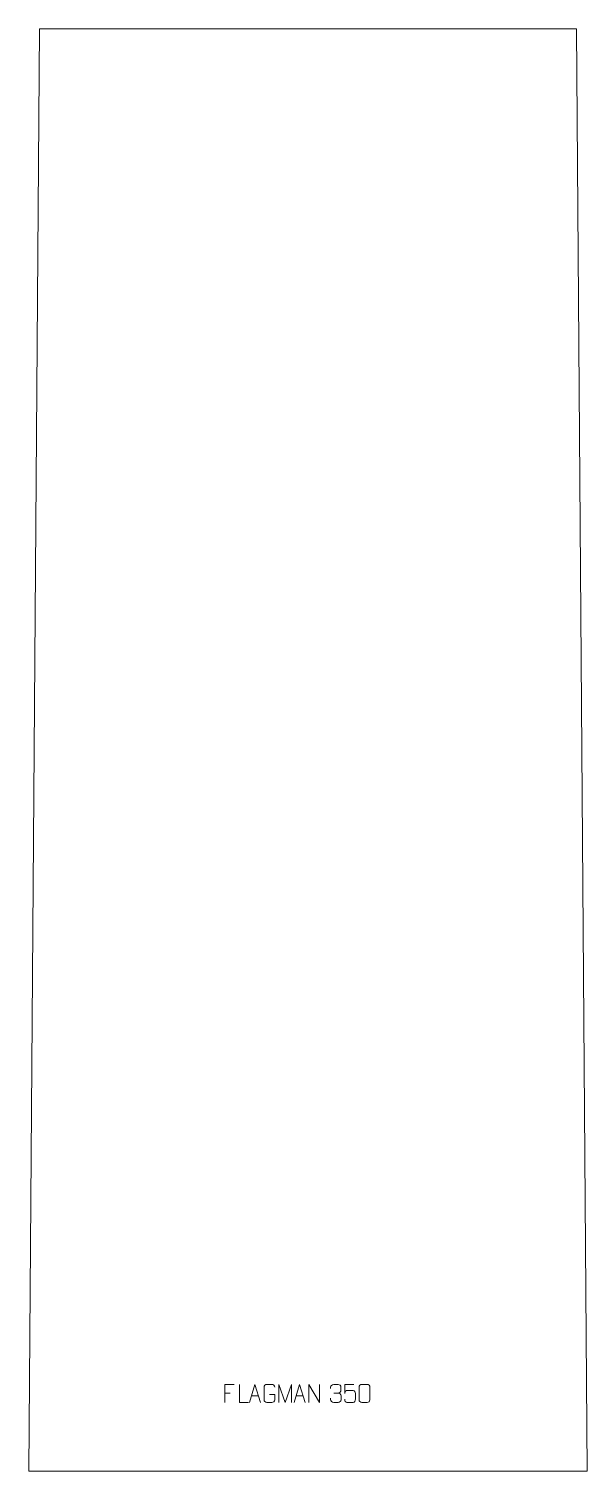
# Model space of a CAD drawing. Header units: millimetres. Extents: x -388 to 388, y -1267 to 732.
import ezdxf

# ---------------------------------------------------------------- set-up
doc = ezdxf.new("R2010")
doc.units = ezdxf.units.MM
doc.header["$MEASUREMENT"] = 0
doc.layers.add('layer 1', color=7, linetype='Continuous')

msp = doc.modelspace()

# ---------------------------------------------------------------- linework, layer by layer
at = {"layer": 'layer 1', "color": 242, "lineweight": 9}
msp.add_open_spline([(387.5001, -1267.499), (387.5001, -1267.499), (-387.5001, -1267.499), (-387.5001, -1267.499), (-387.5001, -1267.499), (-387.5001, -1267.499), (-372.7625, 732.4994), (-372.7625, 732.4994), (-372.7625, 732.4994), (-372.7625, 732.4994), (372.762, 732.4994), (372.762, 732.4994), (372.762, 732.4994), (372.762, 732.4994), (387.5001, -1267.499), (387.5001, -1267.499)], degree=3, knots=[0, 0, 0, 0, 0.2, 0.2, 0.2, 0.2, 0.4, 0.4, 0.4, 0.4, 0.6, 0.6, 0.6, 0.6, 1, 1, 1, 1], dxfattribs=at)
at = {"layer": 'layer 1', "color": 250, "lineweight": 9}
for points, knots in [([(-102.3956, -1147.2678), (-102.3956, -1147.2678), (-115.2696, -1147.2678), (-115.2696, -1147.2678), (-115.2696, -1147.2678), (-115.2696, -1147.2678), (-115.2696, -1172.2214), (-115.2696, -1172.2214)], [0, 0, 0, 0, 0.333333333, 0.333333333, 0.333333333, 0.333333333, 1, 1, 1, 1]), ([(-82.3581, -1172.2214), (-82.3581, -1172.2214), (-95.3072, -1172.2214), (-95.3072, -1172.2214), (-95.3072, -1172.2214), (-95.3072, -1172.2214), (-95.3072, -1147.2678), (-95.3072, -1147.2678)], [0, 0, 0, 0, 0.333333333, 0.333333333, 0.333333333, 0.333333333, 1, 1, 1, 1]), ([(-81.051, -1172.2213), (-81.051, -1172.2213), (-73.68, -1147.2678), (-73.68, -1147.2678), (-73.68, -1147.2678), (-73.68, -1147.2678), (-66.1101, -1172.2213), (-66.1101, -1172.2213)], [0, 0, 0, 0, 0.333333333, 0.333333333, 0.333333333, 0.333333333, 1, 1, 1, 1]), ([(-53.3256, -1161.2356), (-53.3256, -1161.2356), (-46.1575, -1161.2356), (-46.1575, -1161.2356), (-46.1575, -1161.2356), (-46.1575, -1161.2356), (-46.1575, -1168.4037), (-46.1575, -1168.4037), (-46.1575, -1168.4037), (-46.2972, -1170.7271), (-47.9744, -1172.2067), (-50.1222, -1172.2175), (-50.1222, -1172.2175), (-52.454, -1172.2171), (-54.786, -1172.2171), (-57.1175, -1172.2175), (-57.1175, -1172.2175), (-59.0424, -1172.3229), (-61.0146, -1170.4384), (-61.0034, -1168.4211), (-61.0034, -1168.4211), (-61.003, -1162.651), (-61.003, -1156.8813), (-61.0034, -1151.112), (-61.0034, -1151.112), (-60.9992, -1148.9739), (-59.2524, -1147.2547), (-57.1001, -1147.2681), (-57.1001, -1147.2681), (-54.7744, -1147.2681), (-52.4483, -1147.2681), (-50.1222, -1147.2681), (-50.1222, -1147.2681), (-48.1755, -1147.2327), (-46.1841, -1148.7242), (-46.1575, -1151.1619)], [0, 0, 0, 0, 0.1, 0.1, 0.1, 0.1, 0.2, 0.2, 0.2, 0.2, 0.3, 0.3, 0.3, 0.3, 0.4, 0.4, 0.4, 0.4, 0.5, 0.5, 0.5, 0.5, 0.6, 0.6, 0.6, 0.6, 0.7, 0.7, 0.7, 0.7, 0.8, 0.8, 0.8, 0.8, 1, 1, 1, 1]), ([(-40.423, -1172.2235), (-40.423, -1172.2235), (-40.423, -1147.2656), (-40.423, -1147.2656), (-40.423, -1147.2656), (-40.423, -1147.2656), (-31.4979, -1172.2235), (-31.4979, -1172.2235), (-31.4979, -1172.2235), (-31.4979, -1172.2235), (-22.738, -1147.2661), (-22.738, -1147.2661), (-22.738, -1147.2661), (-22.738, -1147.2661), (-22.738, -1172.2235), (-22.738, -1172.2235)], [0, 0, 0, 0, 0.2, 0.2, 0.2, 0.2, 0.4, 0.4, 0.4, 0.4, 0.6, 0.6, 0.6, 0.6, 1, 1, 1, 1]), ([(-19.051, -1172.2213), (-19.051, -1172.2213), (-11.68, -1147.2678), (-11.68, -1147.2678), (-11.68, -1147.2678), (-11.68, -1147.2678), (-4.1101, -1172.2213), (-4.1101, -1172.2213)], [0, 0, 0, 0, 0.333333333, 0.333333333, 0.333333333, 0.333333333, 1, 1, 1, 1]), ([(1.0921, -1172.2213), (1.0921, -1172.2213), (1.0921, -1147.2678), (1.0921, -1147.2678), (1.0921, -1147.2678), (1.0921, -1147.2678), (15.7469, -1172.2213), (15.7469, -1172.2213), (15.7469, -1172.2213), (15.7469, -1172.2213), (15.7469, -1147.2678), (15.7469, -1147.2678)], [0, 0, 0, 0, 0.25, 0.25, 0.25, 0.25, 0.5, 0.5, 0.5, 0.5, 1, 1, 1, 1]), ([(31.0549, -1152.9521), (31.0549, -1152.9521), (31.0549, -1151.0949), (31.0549, -1151.0949), (31.0549, -1151.0949), (31.0406, -1149.353), (33.7051, -1147.2349), (35.7642, -1147.2576), (35.7642, -1147.2576), (37.8283, -1147.2576), (39.8923, -1147.2576), (41.956, -1147.2576), (41.956, -1147.2576), (44.1505, -1147.2488), (45.7488, -1149.0956), (45.7932, -1151.0077), (45.7932, -1151.0077), (45.7928, -1152.4428), (45.7928, -1153.8779), (45.7932, -1155.3134), (45.7932, -1155.3134), (45.7446, -1156.9669), (44.142, -1159.1969), (41.9437, -1159.1869), (41.9437, -1159.1869), (44.1474, -1159.1981), (45.7554, -1161.0013), (45.8094, -1163.0608), (45.8094, -1163.0608), (45.809, -1164.8455), (45.809, -1166.6302), (45.8094, -1168.4153), (45.8094, -1168.4153), (45.8195, -1170.4767), (43.7646, -1172.2398), (41.9437, -1172.2317), (41.9437, -1172.2317), (39.8784, -1172.2314), (37.8132, -1172.2314), (35.7476, -1172.2317), (35.7476, -1172.2317), (33.579, -1172.2202), (31.048, -1169.82), (31.0294, -1168.3582), (31.0294, -1168.3582), (31.0294, -1168.3582), (31.0294, -1166.4496), (31.0294, -1166.4496)], [0, 0, 0, 0, 0.076923077, 0.076923077, 0.076923077, 0.076923077, 0.153846154, 0.153846154, 0.153846154, 0.153846154, 0.230769231, 0.230769231, 0.230769231, 0.230769231, 0.307692308, 0.307692308, 0.307692308, 0.307692308, 0.384615385, 0.384615385, 0.384615385, 0.384615385, 0.461538462, 0.461538462, 0.461538462, 0.461538462, 0.538461538, 0.538461538, 0.538461538, 0.538461538, 0.615384615, 0.615384615, 0.615384615, 0.615384615, 0.692307692, 0.692307692, 0.692307692, 0.692307692, 0.769230769, 0.769230769, 0.769230769, 0.769230769, 0.846153846, 0.846153846, 0.846153846, 0.846153846, 1, 1, 1, 1]), ([(63.8135, -1147.2898), (63.8135, -1147.2898), (50.9618, -1147.2898), (50.9618, -1147.2898), (50.9618, -1147.2898), (50.9621, -1151.5204), (50.9621, -1155.7513), (50.9618, -1159.9825), (50.9618, -1159.9825), (50.9615, -1156.6724), (52.5925, -1155.6006), (55.4045, -1155.5401), (55.4045, -1155.5401), (57.8441, -1155.5398), (60.2836, -1155.5398), (62.7228, -1155.5401), (62.7228, -1155.5401), (64.3726, -1155.5333), (65.8475, -1157.9138), (65.876, -1159.9825), (65.876, -1159.9825), (65.8757, -1162.5698), (65.8757, -1165.1574), (65.876, -1167.7451), (65.876, -1167.7451), (65.9222, -1169.7045), (64.4228, -1172.1408), (62.7969, -1172.1993), (62.7969, -1172.1993), (60.8404, -1172.199), (55.9454, -1172.199), (53.9884, -1172.1993), (53.9884, -1172.1993), (52.1429, -1172.2081), (51.0358, -1170.2433), (51.015, -1167.6922)], [0, 0, 0, 0, 0.1, 0.1, 0.1, 0.1, 0.2, 0.2, 0.2, 0.2, 0.3, 0.3, 0.3, 0.3, 0.4, 0.4, 0.4, 0.4, 0.5, 0.5, 0.5, 0.5, 0.6, 0.6, 0.6, 0.6, 0.7, 0.7, 0.7, 0.7, 0.8, 0.8, 0.8, 0.8, 1, 1, 1, 1]), ([(74.8387, -1147.2453), (77.2048, -1147.2453), (79.5713, -1147.2453), (81.9378, -1147.2453), (81.9378, -1147.2453), (83.9183, -1147.2097), (85.9443, -1148.704), (85.9714, -1151.1461), (85.9714, -1151.1461), (85.971, -1156.9035), (85.971, -1162.6613), (85.9714, -1168.4195), (85.9714, -1168.4195), (85.8293, -1170.7471), (84.1229, -1172.2294), (81.9378, -1172.2402), (81.9378, -1172.2402), (79.5654, -1172.2398), (77.193, -1172.2398), (74.821, -1172.2402), (74.821, -1172.2402), (72.8625, -1172.3458), (70.8561, -1170.4579), (70.8675, -1168.4369), (70.8675, -1168.4369), (70.8679, -1162.6563), (70.8679, -1156.876), (70.8675, -1151.0962), (70.8675, -1151.0962), (70.8718, -1148.9542), (72.6489, -1147.2317), (74.8387, -1147.2453)], [0, 0, 0, 0, 0.111111111, 0.111111111, 0.111111111, 0.111111111, 0.222222222, 0.222222222, 0.222222222, 0.222222222, 0.333333333, 0.333333333, 0.333333333, 0.333333333, 0.444444444, 0.444444444, 0.444444444, 0.444444444, 0.555555556, 0.555555556, 0.555555556, 0.555555556, 0.666666667, 0.666666667, 0.666666667, 0.666666667, 0.777777778, 0.777777778, 0.777777778, 0.777777778, 1, 1, 1, 1])]:
    msp.add_open_spline(points, degree=3, knots=knots, dxfattribs=at)
for points in [[(-115.2696, -1159.1475), (-115.2696, -1159.1475), (-108.1015, -1159.1475), (-108.1015, -1159.1475)], [(35.7646, -1159.1973), (35.7646, -1159.1973), (41.961, -1159.1973), (41.961, -1159.1973)], [(-78.3284, -1162.9719), (-78.3284, -1162.9719), (-68.8327, -1162.9719), (-68.8327, -1162.9719)], [(-16.3284, -1162.9719), (-16.3284, -1162.9719), (-6.8327, -1162.9719), (-6.8327, -1162.9719)]]:
    msp.add_open_spline(points, degree=3, dxfattribs=at)

doc.saveas('drawing.dxf')
